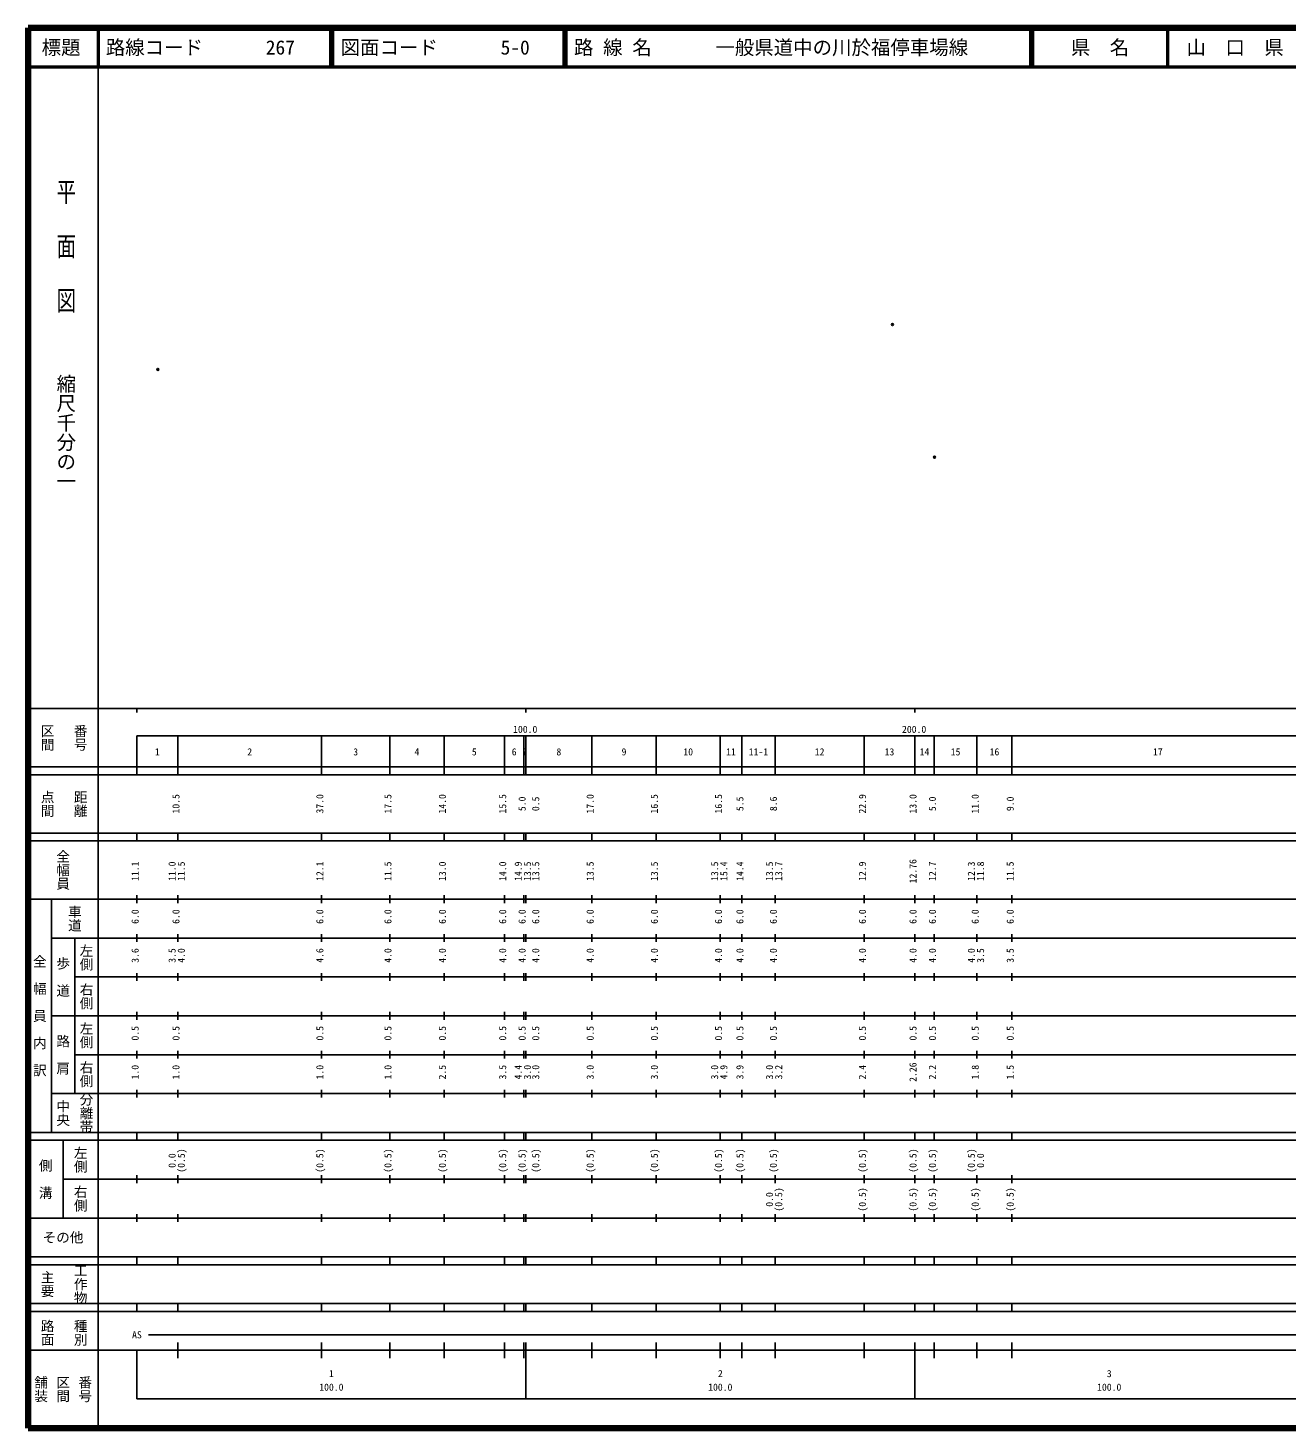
# Model space of a CAD drawing. Units: millimetres on the paper. Extents: x 40 to 680, y 20 to 380.
# Drawn here: x 40 to 363.7, y 20 to 380 of the extents above; entities that cross this region are included whole.
import ezdxf
from ezdxf.enums import TextEntityAlignment as Align

# ---------------------------------------------------------------- set-up
doc = ezdxf.new("R2010")
doc.units = ezdxf.units.MM
doc.header["$PDMODE"] = 32
doc.header["$PDSIZE"] = 0.5
doc.layers.add('S-OTRS', color=6, linetype='Continuous')
doc.layers.add('S-TTL-TXT', color=7, linetype='Continuous')
for name, color, linetype, lineweight in [('S-TTL', 2, 'Continuous', 140), ('S-TTL-BAND', 7, 'Continuous', 25), ('S-TTL-LINE', 7, 'Continuous', 50)]:
    doc.layers.add(name, color=color, linetype=linetype, lineweight=lineweight)
doc.styles.add('@ＭＳ ゴシック', font='')
doc.styles.add('ＭＳ ゴシック', font='')
doc.styles.get('@ＭＳ ゴシック').set_extended_font_data('@MS Gothic')
doc.styles.get('ＭＳ ゴシック').set_extended_font_data('MS Gothic')

msp = doc.modelspace()

# ---------------------------------------------------------------- linework, layer by layer
at = {"layer": 'S-OTRS'}
for p in [(262.249, 303.736), (73.388, 292.208), (273.098, 269.646)]:
    msp.add_point(p, dxfattribs=at)
at = {"layer": 'S-TTL'}
for p, q in [((40, 380), (40, 20)), ((680, 380), (40, 380)), ((40, 20), (680, 20))]:
    msp.add_line(p, q, dxfattribs=at)
at = {"layer": 'S-TTL-BAND'}
for p, q in [((58, 370), (58, 20)), ((40, 205), (579, 205)), ((68, 205), (68, 204)), ((168, 205), (168, 204)), ((268, 205), (268, 204)), ((68, 198), (579, 198)), ((68, 198), (68, 188)), ((78.5, 188), (78.5, 198)), ((115.5, 188), (115.5, 198)), ((133, 188), (133, 198)), ((147, 188), (147, 198)), ((162.5, 188), (162.5, 198)), ((167.5, 188), (167.5, 198)), ((168, 188), (168, 198)), ((185, 188), (185, 198)), ((201.5, 188), (201.5, 198)), ((218, 188), (218, 198)), ((223.5, 188), (223.5, 198)), ((232.1, 188), (232.1, 198)), ((255, 188), (255, 198)), ((268, 188), (268, 198)), ((273, 188), (273, 198)), ((284, 188), (284, 198)), ((293, 188), (293, 198)), ((40, 190), (579, 190)), ((40, 188), (579, 188)), ((40, 173), (579, 173)), ((68, 171), (68, 173)), ((78.5, 171), (78.5, 173)), ((115.5, 171), (115.5, 173)), ((133, 171), (133, 173)), ((147, 171), (147, 173)), ((162.5, 171), (162.5, 173)), ((167.5, 171), (167.5, 173)), ((168, 171), (168, 173)), ((185, 171), (185, 173)), ((201.5, 171), (201.5, 173)), ((218, 171), (218, 173)), ((223.5, 171), (223.5, 173)), ((232.1, 171), (232.1, 173)), ((255, 171), (255, 173)), ((268, 171), (268, 173)), ((273, 171), (273, 173)), ((284, 171), (284, 173)), ((293, 171), (293, 173)), ((40, 171), (579, 171)), ((40, 156), (579, 156)), ((46, 96), (46, 156)), ((68, 155), (68, 157)), ((78.5, 155), (78.5, 157)), ((115.5, 155), (115.5, 157)), ((133, 155), (133, 157)), ((147, 155), (147, 157)), ((162.5, 155), (162.5, 157)), ((167.5, 155), (167.5, 157)), ((168, 155), (168, 157)), ((185, 155), (185, 157)), ((201.5, 155), (201.5, 157)), ((218, 155), (218, 157)), ((223.5, 155), (223.5, 157)), ((232.1, 155), (232.1, 157)), ((255, 155), (255, 157)), ((268, 155), (268, 157)), ((273, 155), (273, 157)), ((284, 155), (284, 157)), ((293, 155), (293, 157)), ((46, 146), (579, 146)), ((52, 146), (52, 106)), ((68, 145), (68, 147)), ((78.5, 145), (78.5, 147)), ((115.5, 145), (115.5, 147)), ((133, 145), (133, 147)), ((147, 145), (147, 147)), ((162.5, 145), (162.5, 147)), ((167.5, 145), (167.5, 147)), ((168, 145), (168, 147)), ((185, 145), (185, 147)), ((201.5, 145), (201.5, 147)), ((218, 145), (218, 147)), ((223.5, 145), (223.5, 147)), ((232.1, 145), (232.1, 147)), ((255, 145), (255, 147)), ((268, 145), (268, 147)), ((273, 145), (273, 147)), ((284, 145), (284, 147)), ((293, 145), (293, 147)), ((68, 135), (68, 137)), ((78.5, 135), (78.5, 137)), ((115.5, 135), (115.5, 137)), ((133, 135), (133, 137)), ((147, 135), (147, 137)), ((162.5, 135), (162.5, 137)), ((167.5, 135), (167.5, 137)), ((168, 135), (168, 137)), ((185, 135), (185, 137)), ((201.5, 135), (201.5, 137)), ((218, 135), (218, 137)), ((223.5, 135), (223.5, 137)), ((232.1, 135), (232.1, 137)), ((255, 135), (255, 137)), ((268, 135), (268, 137)), ((273, 135), (273, 137)), ((284, 135), (284, 137)), ((293, 135), (293, 137)), ((52, 136), (579, 136)), ((46, 126), (579, 126)), ((68, 125), (68, 127)), ((78.5, 125), (78.5, 127)), ((115.5, 125), (115.5, 127)), ((133, 125), (133, 127)), ((147, 125), (147, 127)), ((162.5, 125), (162.5, 127)), ((167.5, 125), (167.5, 127)), ((168, 125), (168, 127)), ((185, 125), (185, 127)), ((201.5, 125), (201.5, 127)), ((218, 125), (218, 127)), ((223.5, 125), (223.5, 127)), ((232.1, 125), (232.1, 127)), ((255, 125), (255, 127)), ((268, 125), (268, 127)), ((273, 125), (273, 127)), ((284, 125), (284, 127)), ((293, 125), (293, 127)), ((52, 116), (579, 116)), ((68, 115), (68, 117)), ((78.5, 115), (78.5, 117)), ((115.5, 115), (115.5, 117)), ((133, 115), (133, 117)), ((147, 115), (147, 117)), ((162.5, 115), (162.5, 117)), ((167.5, 115), (167.5, 117)), ((168, 115), (168, 117)), ((185, 115), (185, 117)), ((201.5, 115), (201.5, 117)), ((218, 115), (218, 117)), ((223.5, 115), (223.5, 117)), ((232.1, 115), (232.1, 117)), ((255, 115), (255, 117)), ((268, 115), (268, 117)), ((273, 115), (273, 117)), ((284, 115), (284, 117)), ((293, 115), (293, 117)), ((46, 106), (579, 106)), ((68, 105), (68, 107)), ((78.5, 105), (78.5, 107)), ((115.5, 105), (115.5, 107)), ((133, 105), (133, 107)), ((147, 105), (147, 107)), ((162.5, 105), (162.5, 107)), ((167.5, 105), (167.5, 107)), ((168, 105), (168, 107)), ((185, 105), (185, 107)), ((201.5, 105), (201.5, 107)), ((218, 105), (218, 107)), ((223.5, 105), (223.5, 107)), ((232.1, 105), (232.1, 107)), ((255, 105), (255, 107)), ((268, 105), (268, 107)), ((273, 105), (273, 107)), ((284, 105), (284, 107)), ((293, 105), (293, 107)), ((40, 96), (579, 96)), ((40, 94), (579, 94)), ((49, 94), (49, 74)), ((68, 94), (68, 96)), ((78.5, 94), (78.5, 96)), ((115.5, 94), (115.5, 96)), ((133, 94), (133, 96)), ((147, 94), (147, 96)), ((162.5, 94), (162.5, 96)), ((167.5, 94), (167.5, 96)), ((168, 94), (168, 96)), ((185, 94), (185, 96)), ((201.5, 94), (201.5, 96)), ((218, 94), (218, 96)), ((223.5, 94), (223.5, 96)), ((232.1, 94), (232.1, 96)), ((255, 94), (255, 96)), ((268, 94), (268, 96)), ((273, 94), (273, 96)), ((284, 94), (284, 96)), ((293, 94), (293, 96)), ((49, 84), (579, 84)), ((68, 83), (68, 85)), ((78.5, 83), (78.5, 85)), ((115.5, 83), (115.5, 85)), ((133, 83), (133, 85)), ((147, 83), (147, 85)), ((162.5, 83), (162.5, 85)), ((167.5, 83), (167.5, 85)), ((168, 83), (168, 85)), ((185, 83), (185, 85)), ((201.5, 83), (201.5, 85)), ((218, 83), (218, 85)), ((223.5, 83), (223.5, 85)), ((232.1, 83), (232.1, 85)), ((255, 83), (255, 85)), ((268, 83), (268, 85)), ((273, 83), (273, 85)), ((284, 83), (284, 85)), ((293, 83), (293, 85)), ((40, 74), (579, 74)), ((68, 73), (68, 75)), ((78.5, 73), (78.5, 75)), ((115.5, 73), (115.5, 75)), ((133, 73), (133, 75)), ((147, 73), (147, 75)), ((162.5, 73), (162.5, 75)), ((167.5, 73), (167.5, 75)), ((168, 73), (168, 75)), ((185, 73), (185, 75)), ((201.5, 73), (201.5, 75)), ((218, 73), (218, 75)), ((223.5, 73), (223.5, 75)), ((232.1, 73), (232.1, 75)), ((255, 73), (255, 75)), ((268, 73), (268, 75)), ((273, 73), (273, 75)), ((284, 73), (284, 75)), ((293, 73), (293, 75)), ((40, 64), (579, 64)), ((40, 62), (579, 62)), ((68, 62), (68, 64)), ((78.5, 62), (78.5, 64)), ((115.5, 62), (115.5, 64)), ((133, 62), (133, 64)), ((147, 62), (147, 64)), ((162.5, 62), (162.5, 64)), ((167.5, 62), (167.5, 64)), ((168, 62), (168, 64)), ((185, 62), (185, 64)), ((201.5, 62), (201.5, 64)), ((218, 62), (218, 64)), ((223.5, 62), (223.5, 64)), ((232.1, 62), (232.1, 64)), ((255, 62), (255, 64)), ((268, 62), (268, 64)), ((273, 62), (273, 64)), ((284, 62), (284, 64)), ((293, 62), (293, 64)), ((40, 52), (579, 52)), ((68, 50), (68, 52)), ((78.5, 50), (78.5, 52)), ((115.5, 50), (115.5, 52)), ((133, 50), (133, 52)), ((147, 50), (147, 52)), ((162.5, 50), (162.5, 52)), ((167.5, 50), (167.5, 52)), ((168, 50), (168, 52)), ((185, 50), (185, 52)), ((201.5, 50), (201.5, 52)), ((218, 50), (218, 52)), ((223.5, 50), (223.5, 52)), ((232.1, 50), (232.1, 52)), ((255, 50), (255, 52)), ((268, 50), (268, 52)), ((273, 50), (273, 52)), ((284, 50), (284, 52)), ((293, 50), (293, 52)), ((40, 50), (579, 50)), ((71, 44), (565, 44)), ((40, 40), (579, 40)), ((68, 40), (68, 27.5)), ((78.5, 38), (78.5, 42)), ((115.5, 38), (115.5, 42)), ((133, 38), (133, 42)), ((147, 38), (147, 42)), ((162.5, 38), (162.5, 42)), ((167.5, 38), (167.5, 42)), ((168, 27.5), (168, 42)), ((185, 38), (185, 42)), ((201.5, 38), (201.5, 42)), ((218, 38), (218, 42)), ((223.5, 38), (223.5, 42)), ((232.1, 38), (232.1, 42)), ((255, 38), (255, 42)), ((268, 27.5), (268, 42)), ((273, 38), (273, 42)), ((284, 38), (284, 42)), ((293, 38), (293, 42)), ((68, 27.5), (579, 27.5))]:
    msp.add_line(p, q, dxfattribs=at)
at = {"layer": 'S-TTL-LINE'}
for p, q in [((58, 380), (58, 370)), ((117.75, 380), (117.75, 370)), ((118.25, 380), (118.25, 370)), ((177.75, 380), (177.75, 370)), ((178.25, 380), (178.25, 370)), ((297.75, 380), (297.75, 370)), ((298.25, 380), (298.25, 370)), ((333, 380), (333, 370)), ((40, 370), (680, 370))]:
    msp.add_line(p, q, dxfattribs=at)

# ---------------------------------------------------------------- texts
at = {"layer": 'S-TTL-BAND', "style": '@ＭＳ ゴシック', "width": 1.4}
msp.add_text('平  面  図', height=3.666, rotation=270, dxfattribs=at).set_placement((49.777, 306.475), align=Align.MIDDLE_RIGHT)
at = {"layer": 'S-TTL-BAND', "style": '@ＭＳ ゴシック'}
msp.add_text('縮尺千分の一', height=3.666, rotation=270, dxfattribs=at).set_placement((49.777, 261.03), align=Align.MIDDLE_RIGHT)
for s, p in [('区間', (45, 197.5)), ('番号', (53.5, 197.5)), ('点間', (45, 180.5)), ('距離', (53.5, 180.5)), ('全幅員', (49, 163.5)), ('車道', (52, 151)), ('左側', (55, 141)), ('全\u3000幅\u3000員\u3000内\u3000訳', (43, 126)), ('歩\u3000道', (49, 136)), ('右側', (55, 131)), ('左側', (55, 121)), ('路\u3000肩', (49, 116)), ('右側', (55, 111)), ('分離帯', (55, 101)), ('中央', (49, 101)), ('左側', (53.5, 89)), ('側\u3000溝', (44.5, 84)), ('右側', (53.5, 79)), ('工作物', (53.5, 57)), ('主要', (45, 57)), ('路面', (45, 44.5)), ('種別', (53.5, 44.5)), ('舗装', (43.333, 30)), ('区間', (49, 30)), ('番号', (54.667, 30))]:
    msp.add_text(s, height=2.566, rotation=270, dxfattribs=at).set_placement(p, align=Align.MIDDLE_CENTER)
at = {"layer": 'S-TTL-BAND', "style": 'ＭＳ ゴシック'}
for s, p in [('100.0', (167.844, 198.195)), ('200.0', (267.844, 198.195)), ('1', (73.25, 192.405)), ('2', (97, 192.405)), ('3', (124.25, 192.405)), ('4', (140, 192.405)), ('5', (154.75, 192.405)), ('6', (165, 192.405)), ('7', (167.75, 192.405)), ('8', (176.5, 192.405)), ('9', (193.25, 192.405)), ('10', (209.75, 192.405)), ('11', (220.75, 192.405)), ('11-1', (227.8, 192.405)), ('12', (243.55, 192.405)), ('13', (261.5, 192.405)), ('14', (270.5, 192.405)), ('15', (278.5, 192.405)), ('16', (288.5, 192.405)), ('17', (330.5, 192.405)), ('AS', (68, 42.5)), ('1', (118, 32.523)), ('2', (218, 32.523)), ('3', (318, 32.523)), ('100.0', (118, 29.033)), ('100.0', (218, 29.033)), ('100.0', (318, 29.033))]:
    msp.add_text(s, height=1.833, dxfattribs=at).set_placement(p, align=Align.BOTTOM_CENTER)
for s, p in [('10.5', (79.5, 180.5)), ('37.0', (116.5, 180.5)), ('17.5', (134, 180.5)), ('14.0', (148, 180.5)), ('15.5', (163.5, 180.5)), ('5.0', (168.5, 180.5)), ('0.5', (172, 180.5)), ('17.0', (186, 180.5)), ('16.5', (202.5, 180.5)), ('16.5', (219, 180.5)), ('5.5', (224.5, 180.5)), ('8.6', (233.1, 180.5)), ('22.9', (256, 180.5)), ('13.0', (269, 180.5)), ('5.0', (274, 180.5)), ('11.0', (285, 180.5)), ('9.0', (294, 180.5)), ('12.76', (269, 163.174)), ('11.1', (69, 163.174)), ('11.0', (78.5, 163.174)), ('11.5', (80.87, 163.174)), ('12.1', (116.5, 163.174)), ('11.5', (134, 163.174)), ('13.0', (148, 163.174)), ('14.0', (163.5, 163.174)), ('14.9', (167.5, 163.174)), ('13.5', (169.87, 163.174)), ('13.5', (172, 163.174)), ('13.5', (186, 163.174)), ('13.5', (202.5, 163.174)), ('13.5', (218, 163.174)), ('15.4', (220.37, 163.174)), ('14.4', (224.5, 163.174)), ('13.5', (232.1, 163.174)), ('13.7', (234.47, 163.174)), ('12.9', (256, 163.174)), ('12.7', (274, 163.174)), ('12.3', (284, 163.174)), ('11.8', (286.37, 163.174)), ('11.5', (294, 163.174)), ('6.0', (69, 151.5)), ('6.0', (79.5, 151.5)), ('6.0', (116.5, 151.5)), ('6.0', (134, 151.5)), ('6.0', (148, 151.5)), ('6.0', (163.5, 151.5)), ('6.0', (168.5, 151.5)), ('6.0', (172, 151.5)), ('6.0', (186, 151.5)), ('6.0', (202.5, 151.5)), ('6.0', (219, 151.5)), ('6.0', (224.5, 151.5)), ('6.0', (233.1, 151.5)), ('6.0', (256, 151.5)), ('6.0', (269, 151.5)), ('6.0', (274, 151.5)), ('6.0', (285, 151.5)), ('6.0', (294, 151.5)), ('3.6', (69, 141.5)), ('3.5', (78.5, 141.5)), ('4.0', (80.87, 141.5)), ('4.6', (116.5, 141.5)), ('4.0', (134, 141.5)), ('4.0', (148, 141.5)), ('4.0', (163.5, 141.5)), ('4.0', (168.5, 141.5)), ('4.0', (172, 141.5)), ('4.0', (186, 141.5)), ('4.0', (202.5, 141.5)), ('4.0', (219, 141.5)), ('4.0', (224.5, 141.5)), ('4.0', (233.1, 141.5)), ('4.0', (256, 141.5)), ('4.0', (269, 141.5)), ('4.0', (274, 141.5)), ('4.0', (284, 141.5)), ('3.5', (286.37, 141.5)), ('3.5', (294, 141.5)), ('0.5', (69, 121.5)), ('0.5', (79.5, 121.5)), ('0.5', (116.5, 121.5)), ('0.5', (134, 121.5)), ('0.5', (148, 121.5)), ('0.5', (163.5, 121.5)), ('0.5', (168.5, 121.5)), ('0.5', (172, 121.5)), ('0.5', (186, 121.5)), ('0.5', (202.5, 121.5)), ('0.5', (219, 121.5)), ('0.5', (224.5, 121.5)), ('0.5', (233.1, 121.5)), ('0.5', (256, 121.5)), ('0.5', (269, 121.5)), ('0.5', (274, 121.5)), ('0.5', (285, 121.5)), ('0.5', (294, 121.5)), ('1.0', (69, 111.5)), ('1.0', (79.5, 111.5)), ('1.0', (116.5, 111.5)), ('1.0', (134, 111.5)), ('2.5', (148, 111.5)), ('3.5', (163.5, 111.5)), ('4.4', (167.5, 111.5)), ('3.0', (169.87, 111.5)), ('3.0', (172, 111.5)), ('3.0', (186, 111.5)), ('3.0', (202.5, 111.5)), ('3.0', (218, 111.5)), ('4.9', (220.37, 111.5)), ('3.9', (224.5, 111.5)), ('3.0', (232.1, 111.5)), ('3.2', (234.47, 111.5)), ('2.4', (256, 111.5)), ('2.26', (269, 111.5)), ('2.2', (274, 111.5)), ('1.8', (285, 111.5)), ('1.5', (294, 111.5)), ('0.0', (78.5, 88.764)), ('(0.5)', (80.87, 88.764)), ('(0.5)', (116.5, 88.764)), ('(0.5)', (134, 88.764)), ('(0.5)', (148, 88.764)), ('(0.5)', (163.5, 88.764)), ('(0.5)', (168.5, 88.764)), ('(0.5)', (172, 88.764)), ('(0.5)', (186, 88.764)), ('(0.5)', (202.5, 88.764)), ('(0.5)', (219, 88.764)), ('(0.5)', (224.5, 88.764)), ('(0.5)', (233.1, 88.764)), ('(0.5)', (256, 88.764)), ('(0.5)', (269, 88.764)), ('(0.5)', (274, 88.764)), ('(0.5)', (284, 88.764)), ('0.0', (286.37, 88.764)), ('0.0', (232.1, 78.764)), ('(0.5)', (234.47, 78.764)), ('(0.5)', (256, 78.764)), ('(0.5)', (269, 78.764)), ('(0.5)', (274, 78.764)), ('(0.5)', (285, 78.764)), ('(0.5)', (294, 78.764))]:
    msp.add_text(s, height=1.833, rotation=90, dxfattribs=at).set_placement(p, align=Align.BOTTOM_CENTER)
msp.add_text('その他', height=2.566, dxfattribs=at).set_placement((49, 69), align=Align.MIDDLE_CENTER)
at = {"layer": 'S-TTL-TXT', "style": 'ＭＳ ゴシック'}
for s, p in [('標題', (48.5, 375)), ('県\u3000名', (315.625, 375)), ('山\u3000口\u3000県', (350.375, 375))]:
    msp.add_text(s, height=3.666, dxfattribs=at).set_placement(p, align=Align.MIDDLE_CENTER)
for s, p in [('路線コード', (60, 375)), ('267', (101.142, 375)), ('図面コード', (120.38, 375)), ('5-0', (161.521, 375)), ('路 線 名', (180.38, 375)), ('一般県道中の川於福停車場線', (216.734, 375))]:
    msp.add_text(s, height=3.666, dxfattribs=at).set_placement(p, align=Align.MIDDLE_LEFT)

doc.saveas('drawing.dxf')
